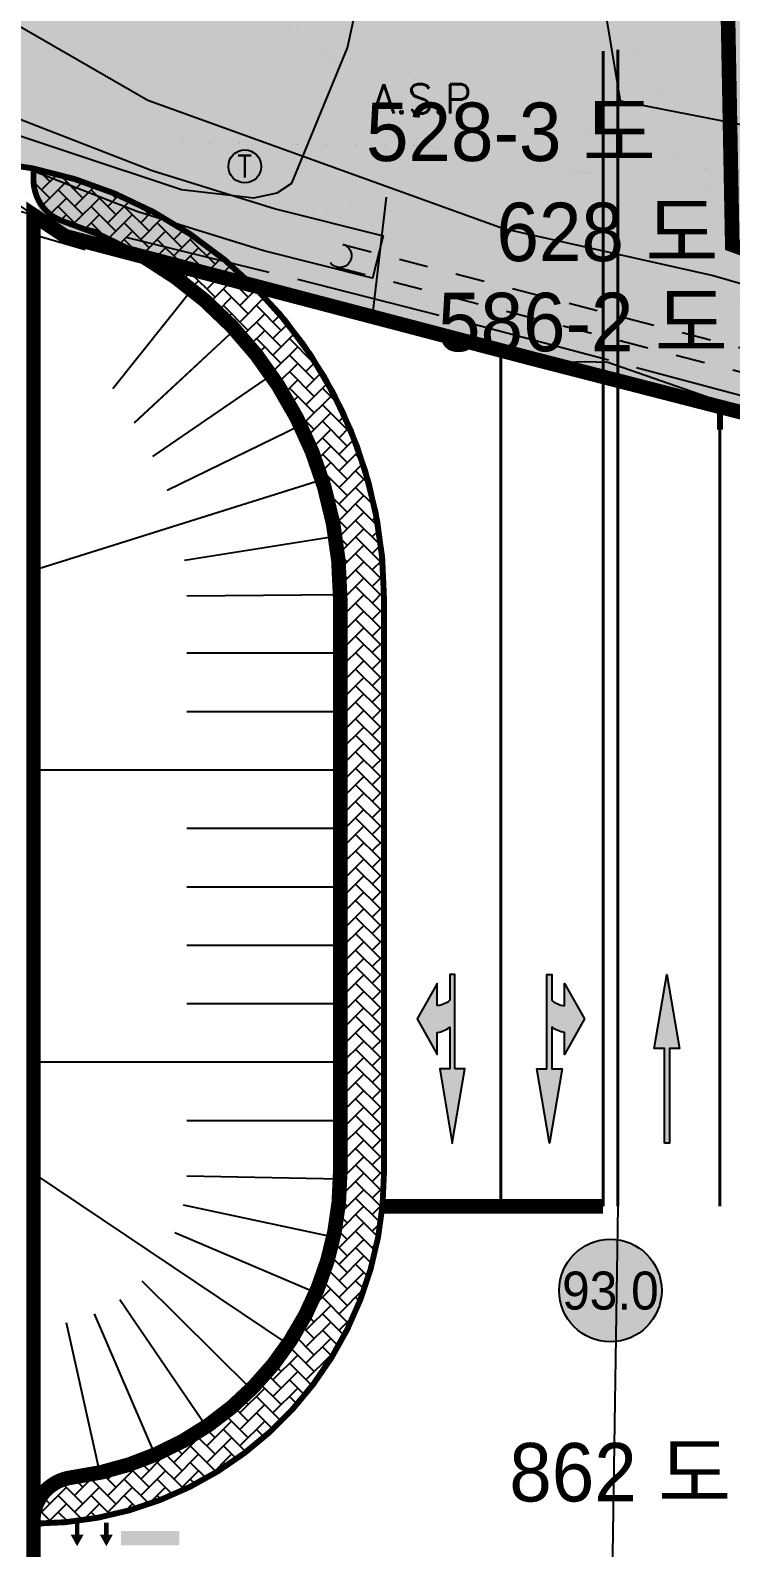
# Model space of a CAD drawing. Header units: millimetres. Extents: x 9 to 403, y 12 to 283.
# Drawn here: x 79.4 to 103.4, y 204.2 to 256.1 of the extents above; entities that cross this region are included whole.
import ezdxf
from ezdxf.enums import TextEntityAlignment as Align

# ---------------------------------------------------------------- set-up
doc = ezdxf.new("R2010")
doc.units = ezdxf.units.MM
for name, pattern in [('AD0023', [6, 5, -1]), ('CENTER', [2, 1.25, -0.25, 0.25, -0.25]), ('HIDDEN', [2, 1, -1]), ('PHANTOM2', [12.5, 10, -0.5, 0.5, -0.5, 0.5, -0.5])]:
    doc.linetypes.add(name, pattern=pattern)
for name, color, linetype in [('-0', 7, 'Continuous'), ('0_상수', 5, 'Continuous'), ('1-ROAD', 1, 'Continuous'), ('1-TEXT', 7, 'Continuous'), ('1-U형측구', 7, 'Continuous'), ('1-배수관', 134, 'HIDDEN'), ('1-비포장', 1, 'Continuous'), ('3-노면표시', 7, 'Continuous'), ('AD0023', 1, 'AD0023'), ('CAA002', 30, 'Continuous'), ('CE-SLOP-FILL', 1, 'Continuous'), ('DA001', 3, 'Continuous'), ('LSMD_CONT_LDREG_41500', 1, 'Continuous'), ('SITE_20200109$0$도로구역', 9, 'Continuous'), ('가구1', 5, 'Continuous'), ('건축계획', 7, 'Continuous'), ('도로레벨', 5, 'Continuous'), ('도로레벨1', 7, 'Continuous'), ('도로해치', 253, 'Continuous'), ('사업부지', 7, 'Continuous'), ('솔리드', 7, 'PHANTOM2'), ('체신주', 4, 'Continuous')]:
    doc.layers.add(name, color=color, linetype=linetype)
doc.styles.add('ghs', font='romans.shx', dxfattribs={"bigfont": 'ghs.shx'})
doc.styles.add('HY헤드라인', font='H2HDRM.TTF')

# ---------------------------------------------------------------- blocks, each defined once
blk = doc.blocks.new('NM직진')
at = {"layer": '3-노면표시'}
blk.add_hatch(color=256, dxfattribs=at).paths.add_polyline_path([(-0.1730768365396216, 1.819e-12), (-0.1730768365396216, 3.230767615360491), (-0.5192305096134078, 3.230767615360491), (-0.0865384182707203, 5.769227884570682), (0.3461536730719672, 3.230767615360491), (-1.819e-12, 3.230767615360491), (0, 0)])
blk.add_lwpolyline([(-0.1730768365396216, 1.819e-12), (-0.1730768365396216, 3.230767615360491), (-0.5192305096134078, 3.230767615360491), (-0.0865384182707203, 5.769227884570682), (0.3461536730719672, 3.230767615360491), (-1.819e-12, 3.230767615360491), (0, 0)], close=True, dxfattribs=at)
blk = doc.blocks.new('NM직우')
at = {"layer": '3-노면표시'}
h = blk.add_hatch(color=256, dxfattribs=at)
edge = h.paths.add_edge_path()
edge.add_line((0, 3.230767615358686), (0, 0))
edge.add_line((0, 0), (0.1730768365370636, 0))
edge.add_line((0.1730768365370636, 0), (0.1730768365370636, 0.8820304433823338))
edge.add_arc((0.6287692896893975, 0.3990399793935591), 0.664029668135456, 92.48451948285032, 133.334240361287, ccw=False)
edge.add_line((0.5999839641839912, 1.062445440028028), (0.5999839641839912, 0.7739840457995655))
edge.add_line((0.5999839641839912, 0.7739840457995655), (0.5999839641839912, 0.3124458150340388))
edge.add_line((0.5999839641839912, 0.3124458150340388), (1.292291310332274, 1.523983670793555))
edge.add_line((1.292291310332274, 1.523983670793555), (0.5999839641839912, 2.735521526553057))
edge.add_line((0.5999839641839912, 2.735521526553057), (0.5999839641839912, 1.985521901559081))
edge.add_arc((0.7518416335684556, 1.037743002152299), 0.9598674876833847, 99.1028341746057, 127.082419178465)
edge.add_line((0.1730768365370636, 1.803495510231002), (0.1730768365370636, 3.230767615358686))
edge.add_line((0.1730768365370636, 3.230767615358686), (0.5192305096112193, 3.230767615358686))
edge.add_line((0.5192305096112193, 3.230767615358686), (0.08653841826853181, 5.769227884569089))
edge.add_line((0.0865384182685318, 5.769227884569089), (-0.3461536730741557, 3.230767615358686))
edge.add_line((-0.3461536730741557, 3.230767615358686), (0, 3.230767615358686))
blk.add_lwpolyline([(0, 3.230767615358686), (0, 0), (0.1730768365370636, 0), (0.1730768365370636, 0.8820304433823338, -0.1801523798174008), (0.5999839641839912, 1.062445440028028), (0.5999839641839912, 0.7739840457995655), (0.5999839641839912, 0.3124458150340388), (1.292291310332274, 1.523983670793555), (0.5999839641839912, 2.735521526553057), (0.5999839641839912, 1.985521901559081, 0.1226941417341954), (0.1730768365370636, 1.803495510231002), (0.1730768365370636, 3.230767615358686), (0.5192305096112193, 3.230767615358686), (0.0865384182685318, 5.769227884569089), (-0.3461536730741557, 3.230767615358686)], format="xyb", close=True, dxfattribs=at)
blk = doc.blocks.new('사면')
at = {"layer": 'CE-SLOP-FILL', "color": 8}
for p, q in [((298589.950022138, 360323.0673195962), (298589.9492543051, 360323.065996706)), ((298591.5992151525, 360321.9391122602), (298588.8861707649, 360318.5429759872)), ((298593.0638120068, 360320.579831036), (298589.6184691921, 360317.3791501974)), ((298594.3117266634, 360319.0192547315), (298590.2424265203, 360316.2325876408)), ((298595.3156201062, 360317.291572079), (298590.7443732417, 360315.0703971222)), ((298596.0534992781, 360315.434632737), (298586.1731263772, 360312.3332136055)), ((298615.1735231939, 360314.5210822361), (298617.4698092385, 360314.5210759303)), ((298596.5091988984, 360313.4891180883), (298591.3411626378, 360312.6762530014)), ((298615.1735177018, 360312.5210822361), (298617.310812007, 360312.5210763669)), ((298596.6727356091, 360311.4976500025), (298591.4229309931, 360311.4563817474)), ((298615.1735122097, 360310.5210822361), (298617.3107953746, 360310.521076367)), ((298596.6731527019, 360309.4976510954), (298591.4231395395, 360309.497651087)), ((298615.1735067175, 360308.5210822361), (298617.3107787421, 360308.5210763671)), ((298596.6731527051, 360307.4976510954), (298591.4231395412, 360307.497651087)), ((298615.173504376, 360306.5210822361), (298619.4480229942, 360306.5210822361)), ((298596.6731527083, 360305.4976510954), (298586.1731263772, 360305.4976510786)), ((298615.173504376, 360304.5210822361), (298617.3107497987, 360304.5210822361)), ((298596.6731527115, 360303.4976510954), (298591.4231395443, 360303.497651087)), ((298615.173504376, 360302.5210822361), (298617.3107359124, 360302.5210822361)), ((298596.6731527147, 360301.4976510954), (298591.423139546, 360301.497651087)), ((298615.173504376, 360300.5210822361), (298617.310722026, 360300.5210822361)), ((298596.6731527179, 360299.4976510954), (298591.4231395476, 360299.497651087)), ((298615.3335396264, 360298.5304173237), (298617.3907308751, 360298.8937562486)), ((298615.8663006505, 360296.6058169545), (298619.4479043288, 360297.9756264268)), ((298596.6731527211, 360297.4976510954), (298591.4231395492, 360297.497651087)), ((298596.6731527243, 360295.4976510954), (298586.1731263772, 360295.4976510786)), ((298616.7538041018, 360294.8168903171), (298618.100843901, 360295.6534966736)), ((298617.9639475446, 360293.2283457827), (298618.7059025018, 360293.9143620367)), ((298596.6731527275, 360293.4976510954), (298591.4231395524, 360293.497651087)), ((298594.890214169, 360285.8532381332), (298586.1731263772, 360291.706702659)), ((298596.671072077, 360291.4976649028), (298591.4220992271, 360291.6021752018)), ((298619.3214001789, 360291.7773389806), (298619.3846096034, 360291.8050941359)), ((298596.4416356751, 360289.5139109293), (298591.3073810262, 360290.6103007644)), ((298595.8407716309, 360287.6094731407), (298591.0069490041, 360289.6580846386)), ((298593.6243464907, 360284.3087317685), (298589.8987364339, 360288.007721445)), ((298590.3395834499, 360282.0686947653), (298588.2563549136, 360286.8877203286)), ((298592.0889570779, 360283.0318213404), (298589.1310417276, 360287.3692724658)), ((298588.4395032812, 360281.4541898895), (298587.3063148292, 360286.5804969963)), ((298586.5816915248, 360280.8353887973), (298586.1731263772, 360281.2251206799))]:
    blk.add_line(p, q, dxfattribs=at)
at = {"layer": '가구1', "color": 8, "ltscale": 3, "flags": 128}
for points in [[(298589.9548041692, 360323.0645426968), (298587.2581263772, 360323.7710454965), (298586.1731263772, 360324.4960454963), (298586.1731263772, 360279.934958465)], [(298619.4478098827, 360291.1742687052), (298619.4481263777, 360313.9660454968), (298620.1751263776, 360315.2350454961), (298615.1735286818, 360316.5195574158)]]:
    blk.add_lwpolyline(points, dxfattribs=at)
at = {"layer": '가구1', "color": 8, "ltscale": 3}
for points in [[(298589.950022138, 360323.0673195962, -0.2673330665012207), (298596.6731526988, 360311.3915310408), (298596.6731527303, 360291.7066849021, -0.3781103823529844), (298587.4803326137, 360281.2883702798, 0.3525872652838262), (298586.1731525837, 360279.9349584642), (298586.1731525837, 360279.934958465)], [(298615.173528686, 360316.5210822361), (298615.173504376, 360307.6683904797), (298615.173504376, 360300.3566508733, 0.2213497797253906), (298618.91366314, 360292.3220664743, -0.2213497797352663), (298619.4479715349, 360291.174268703)]]:
    blk.add_lwpolyline(points, format="xyb", dxfattribs=at)

msp = doc.modelspace()

# ---------------------------------------------------------------- hatches: boundary and pattern name
at = {"layer": '도로레벨', "linetype": 'Continuous', "true_color": 0xffffff}
h = msp.add_hatch(color=7, dxfattribs=at)
edge = h.paths.add_edge_path()
edge.add_arc((99.30807127344531, 212.9739428298022), 1.755, 0, 360)
at = {"layer": '사업부지', "linetype": 'Continuous'}
h = msp.add_hatch(dxfattribs=at)
h.set_pattern_fill('AR-HBONE', color=8, scale=0.1, style=0)
h.set_pattern_definition([(45, (-264112.2288607929, -408044.1227390573), (0, 0.565685424949238), [1.200000000000001, -0.4000000000000004]), (135, (-264111.9460180674, -408043.8398963449), (0, 0.565685424949238), [1.2, -0.4])])
edge = h.paths.add_edge_path()
edge.add_line((91.55771947163964, 236.6792253132268), (91.55771947163964, 216.9943792342498))
edge.add_arc((79.55771945673848, 216.9943792342498), 12, 269.970969991689, 360, ccw=False)
edge.add_line((79.55163942534352, 204.9943807727947), (79.55163942534352, 205.0877338989927))
edge.add_arc((81.05163942534352, 205.0877338989927), 1.5, 97.15149721973648, 180, ccw=False)
edge.add_arc((79.55771945673848, 216.9943792342498), 10.50000000112099, 277.1514972189468, 359.999999994761)
edge.add_line((90.05771947163964, 216.9943792342498), (90.05771947163964, 236.6792253132268))
edge.add_arc((76.55771945673848, 236.6792253113641), 13.5, 0, 72.54239687939551)
edge.add_arc((81.05771945673848, 250.9883133328809), 1.499999998905589, 179.9999999281852, 252.54239674384002, ccw=False)
edge.add_line((79.55771945673848, 250.9883133347436), (79.55771945673848, 251.3761637683316))
edge.add_arc((76.55771945673848, 236.6792253132268), 15.00000000014669, 3.4684148886299226e-09, 78.46304096730063, ccw=False)
at = {"layer": '솔리드'}
h = msp.add_hatch(color=253, dxfattribs=at)
edge = h.paths.add_edge_path()
edge.add_line((64.08367423970128, 282.5870417121156), (55.60083212215329, 282.5870417093216))
edge.add_line((55.60083212215329, 282.5870417093216), (56.76612620312596, 276.1838504771991))
edge.add_line((56.76612620312596, 276.1838504771991), (56.96147021908189, 275.5762201573058))
edge.add_line((56.96147021908189, 275.5762201573058), (56.97315868992234, 273.8351623134046))
edge.add_line((56.97315868992234, 273.8351623134046), (56.70717270929242, 271.7933946808158))
edge.add_line((56.70717270929242, 271.7933946808158), (56.3130308713379, 270.1164889267935))
edge.add_line((56.3130308713379, 270.1164889267935), (55.93425292033578, 269.422347455035))
edge.add_line((55.93425292033578, 269.422347455035), (39.18300758559133, 267.3951009854032))
edge.add_line((39.18300758559133, 267.3951009854032), (25.72524774331475, 265.8147321732073))
edge.add_line((25.72524774331475, 265.8147321732073), (21.89082052070523, 264.7464956433802))
edge.add_line((21.89082052070523, 264.7464956433802), (15.47544749338056, 262.6152772528409))
edge.add_line((15.47544749338056, 262.6152772528409), (15.47544749338056, 253.874119225639))
edge.add_line((15.47544749338056, 253.874119225639), (24.71161598224069, 254.9066335267677))
edge.add_line((24.71161598224069, 254.9066335267677), (26.3011113728943, 255.0353532123669))
edge.add_line((26.3011113728943, 255.0353532123669), (32.15791005153085, 255.5096454180135))
edge.add_line((32.15791005153085, 255.5096454180135), (36.38042305666829, 255.5020278047128))
edge.add_line((36.38042305666829, 255.5020278047128), (46.55284182984258, 251.7336701785504))
edge.add_line((46.55284182984258, 251.7336701785504), (76.58325885493184, 251.6794938908248))
edge.add_arc((76.55619818229104, 236.6795182681932), 15.00000003118771, 78.46304093438943, 89.89663578860677, ccw=False)
edge.add_line((79.55619821209336, 251.3764567558943), (79.55619821209336, 250.8216539227693))
edge.add_arc((81.5561981971922, 250.8216539199753), 2, 180, 226.7599299931512)
edge.add_line((80.18608470518018, 249.3646745036646), (80.64101714152719, 249.0605974232136))
edge.add_line((80.64101714152719, 249.0605974232136), (96.55001732963945, 244.8925973751872))
edge.add_line((96.55001732963945, 244.8925973751872), (109.0789508696261, 241.6749126610636))
edge.add_arc((122.0561982120934, 242.4437113904684), 13.00000000283957, 109.50436407979521, 183.3903568226307, ccw=False)
edge.add_arc((86.21393503505612, 343.634645113471), 94.35116625476604, 289.5043640466723, 303.8787157517178)
edge.add_arc((42.12371973950292, 403.1508862615852), 168.3751109129444, 305.0453031663802, 307.8752507476966)
edge.add_arc((144.3445176358881, 264.355758964765), 5.999999991632645, 18.07421790772878, 78.9291071887377, ccw=False)
edge.add_arc((180.2132580753031, 276.0616085824846), 31.73053745405447, 198.0742180429171, 211.3369522482945)
edge.add_line((153.1114573653402, 259.559505520138), (156.1008899535599, 261.3797507628157))
edge.add_arc((180.2132581945124, 276.0616083058818), 28.23053742190248, 182.3087426959179, 211.336951702403, ccw=False)
edge.add_arc((158.0007661904755, 275.1660676167636), 5.999999997156491, 126.1506389510659, 182.3087428414468, ccw=False)
edge.add_arc((199.4916721757116, 218.3748101682692), 76.33308041939395, 122.73177354833709, 126.1512910509303, ccw=False)
edge.add_line((158.2178489144507, 282.5870417121156), (137.0631814028683, 282.5870417139782))
edge.add_line((137.0631814028683, 282.5870417139782), (133.6807665701571, 280.3583113921164))
edge.add_arc((86.21393507975961, 343.6346451497926), 79.10116627093758, 284.97397416578605, 306.87544963241874, ccw=False)
edge.add_arc((86.44776192564393, 360.9857282030686), 95.91831179850092, 277.1446857016844, 282.1599337332252, ccw=False)
edge.add_line((98.37763756770516, 265.812199292454), (97.44783203560735, 265.7022857784583))
edge.add_line((97.44783203560735, 265.7022857784583), (91.89151907224084, 267.6660974107041))
edge.add_line((91.89151907224084, 267.6660974107041), (90.01044330257798, 267.8985688236831))
edge.add_line((90.01044330257798, 267.8985688236831), (71.74873097497846, 268.1902366063847))
edge.add_line((71.74873097497846, 268.1902366063847), (68.85864921171094, 272.0771605127781))
edge.add_line((68.85864921171094, 272.0771605127781), (67.40558009106542, 274.7495277949898))
edge.add_line((67.40558009106542, 274.7495277949898), (65.53801833350087, 278.9409176322921))
edge.add_line((65.53801833350087, 278.9409176322921), (64.55770245451356, 281.8246044318481))
edge.add_line((64.55770245451356, 281.8246044318481), (64.08367423970128, 282.5870417055963))
at = {"layer": '솔리드', "linetype": 'Continuous'}
h = msp.add_hatch(dxfattribs=at)
h.set_pattern_fill('CROSS', color=8, scale=3, style=0)
h.set_pattern_definition([(0, (-296696.9569723642, -354727.4611663663), (0.75, 0.75), [0.375, -1.125]), (90, (-296696.7694723642, -354727.6486663663), (-0.7499999999999999, 0.75), [0.375, -1.125])])
edge = h.paths.add_edge_path()
edge.add_line((132.3701780035707, 236.8150489718361), (130.3788605334784, 236.0000489742202))
edge.add_line((130.3788605334784, 236.0000489742202), (127.8685123304102, 233.0523044947009))
edge.add_line((127.8685123304102, 233.0523044947009), (134.974273132052, 231.1980644519032))
edge.add_arc((135.3530137055867, 232.6494622533033), 1.49999999998355, 255.3748733595067, 345.3748733595068)
edge.add_line((136.8044115069869, 232.2707216797686), (137.7386382550548, 235.850836256676))
edge.add_line((137.7386382550548, 235.850836256676), (165.6133562654803, 228.5769609095702))
edge.add_line((165.6133562654803, 228.5769609095702), (164.6794301477574, 224.9979983987693))
edge.add_arc((166.1308279491576, 224.6192578253509), 1.499999999954156, 165.3748733638094, 255.3748733460374)
edge.add_line((165.7520873752736, 223.167860024009), (166.1309459355042, 223.0677668066752))
edge.add_line((166.1309459355042, 223.0677668066752), (164.6159836413652, 217.2621756010163))
edge.add_line((164.6159836413652, 217.2621756010163), (150.9728443079592, 220.8223369922895))
edge.add_arc((150.5941037344245, 219.3709391908893), 1.49999999998355, 75.37487335950675, 165.3748733595068)
edge.add_line((149.1427059330243, 219.7496797644241), (148.9154615867964, 218.8788410756212))
edge.add_line((148.9154615867964, 218.8788410756212), (226.3233443289727, 198.6793438202991))
edge.add_line((226.3233443289727, 198.6793438202991), (229.0411688208777, 197.971162234881))
edge.add_line((229.0411688208777, 197.971162234881), (223.6459461276035, 205.3510073214826))
edge.add_line((223.6459461276035, 205.3510073214826), (224.4532195183646, 205.9411849833383))
edge.add_line((224.4532195183646, 205.9411849833383), (229.6382601203594, 198.8488370702077))
edge.add_line((229.6382601203594, 198.8488370702077), (247.8255485755589, 194.1028135111379))
edge.add_line((247.8255485755589, 194.1028135111379), (240.705720973151, 166.8184292348275))
edge.add_line((240.705720973151, 166.8184292348275), (240.9413488888612, 166.7569424105865))
edge.add_line((240.9413488888612, 166.7569424105865), (232.0283216965116, 132.600713896955))
edge.add_line((232.0283216965116, 132.600713896955), (238.1725724348879, 130.9973789771726))
edge.add_line((238.1725724348879, 130.9973789771726), (235.6728849219588, 121.4181534165806))
edge.add_line((235.6728849219588, 121.4181534165806), (229.5286341835825, 123.0214883364212))
edge.add_line((229.5286341835825, 123.0214883364212), (226.2462162374367, 110.4427072974328))
edge.add_line((226.2462162374367, 110.4427072974328), (221.9843617183004, 111.5548331635479))
edge.add_line((221.9843617183004, 111.5548331635479), (220.4576315927051, 105.7041456418052))
edge.add_line((220.4576315927051, 105.7041456418052), (220.9693092478054, 104.5090782890735))
edge.add_line((220.9693092478054, 104.5090782890735), (204.2784179538802, 97.3627395495829))
edge.add_line((204.2784179538802, 97.3627395495829), (194.5517234001971, 95.46812370679675))
edge.add_line((194.5517234001971, 95.46812370679675), (192.6598351602523, 94.82560470657756))
edge.add_line((192.6598351602523, 94.82560470657756), (177.1782584211986, 98.865503464575))
edge.add_line((177.1782584211986, 98.865503464575), (178.4883340030873, 103.8859347604854))
edge.add_line((178.4883340030873, 103.8859347604854), (178.0534221823408, 103.9994244958331))
edge.add_arc((174.6447570654062, 90.93684429539701), 13.49999997674929, 75.37487353076725, 135.1861170693452)
edge.add_arc((152.6533314913476, 112.7858077935349), 17.50000009944609, 223.5788865521241, 315.1862383782775, ccw=False)
edge.add_line((139.9758775305316, 100.7221365218107), (113.9183488303178, 128.1054396786318))
edge.add_arc((135.2889154406229, 148.4413410053063), 29.5000000002327, 165.3748733599285, 223.5788823728236, ccw=False)
edge.add_line((106.7447586791903, 155.8899056180786), (116.409319440202, 192.9261336334572))
edge.add_arc((108.1847318988374, 195.0723302168013), 8.499999999995753, 345.3748733597984, 56.78516630010513)
edge.add_line((112.8408605458761, 202.1836216622438), (112.8408605458761, 201.7470489728554))
edge.add_line((112.8408605458761, 201.7470489728554), (114.5898605289484, 195.9540489731995))
edge.add_line((114.5898605289484, 195.9540489731995), (113.0298605265642, 188.105048973736))
edge.add_line((113.0298605265642, 188.105048973736), (109.1958605351473, 180.7730489732754))
edge.add_line((109.1958605351473, 180.7730489732754), (102.3668605240608, 170.0360489726705))
edge.add_line((102.3668605240608, 170.0360489726705), (99.3078605237032, 158.1610489726705))
edge.add_line((99.3078605237032, 158.1610489726705), (99.80486053252469, 145.6480489733918))
edge.add_line((99.80486053252469, 145.6480489733918), (102.6728605331817, 138.3410489724307))
edge.add_line((102.6728605331817, 138.3410489724307), (116.1458605232264, 124.1780489726049))
edge.add_line((116.1458605232264, 124.1780489726049), (117.9538605513598, 120.9130489711357))
edge.add_line((117.9538605513598, 120.9130489711357), (121.9418605271575, 113.7110489723096))
edge.add_line((121.9418605271575, 113.7110489723096), (132.1468605249619, 102.9990489724847))
edge.add_line((132.1468605249619, 102.9990489724847), (140.2478605355799, 96.50804897331966))
edge.add_line((140.2478605355799, 96.50804897331966), (147.2718605253111, 89.445048972481))
edge.add_line((147.2718605253111, 89.445048972481), (148.9418605270411, 79.60304897340814))
edge.add_line((148.9418605270411, 79.60304897340814), (151.8628605458151, 78.43204897326052))
edge.add_line((151.8628605458151, 78.43204897326052), (155.079860523584, 77.17604897233525))
edge.add_line((155.079860523584, 77.17604897233525), (155.0038605334784, 89.0780489730356))
edge.add_line((155.0038605334784, 89.0780489730356), (157.204860523584, 93.18504897381047))
edge.add_line((157.204860523584, 93.18504897381047), (166.4058605285908, 95.18304897441396))
edge.add_line((166.4058605285908, 95.18304897441396), (172.1738605352665, 103.5280489713592))
edge.add_line((172.1738605352665, 103.5280489713592), (173.4398605378891, 99.37804897378066))
edge.add_line((173.4398605378891, 99.37804897378066), (171.4838605376507, 92.82204897205213))
edge.add_line((171.4838605376507, 92.82204897205213), (178.411860525849, 88.61604897361815))
edge.add_line((178.411860525849, 88.61604897361815), (177.7508605273987, 84.92604897233525))
edge.add_line((177.7508605273987, 84.92604897233525), (177.9468605371738, 84.77704897305796))
edge.add_line((177.9468605371738, 84.77704897305796), (234.2218605282332, 108.8610489719255))
edge.add_line((234.2218605282332, 108.8610489719255), (242.6848605426575, 130.4990489740563))
edge.add_line((242.6848605426575, 130.4990489740563), (242.0418605508829, 143.3690489732368))
edge.add_line((242.0418605508829, 143.3690489732368), (251.7628605368162, 199.0430489728866))
edge.add_line((251.7628605368162, 199.0430489728866), (243.9418605270411, 196.5350489734379))
edge.add_line((243.9418605270411, 196.5350489734379), (242.5778605345484, 198.0860489723678))
edge.add_line((242.5778605345484, 198.0860489723678), (236.8838605434947, 201.1860489731595))
edge.add_line((236.8838605434947, 201.1860489731595), (229.373860523462, 203.926048972277))
edge.add_line((229.373860523462, 203.926048972277), (222.2438605282304, 210.4660489733038))
edge.add_line((222.2438605282304, 210.4660489733038), (207.3038605447008, 214.586048973532))
edge.add_line((207.3038605447008, 214.586048973532), (186.9438605308613, 217.5960489722607))
edge.add_line((186.9438605308613, 217.5960489722607), (175.1138605328823, 216.7560489714784))
edge.add_line((175.1138605328823, 216.7560489714784), (174.083860531632, 221.3560489720954))
edge.add_line((174.083860531632, 221.3560489720954), (165.9438605460535, 233.1160489726868))
edge.add_line((165.9438605460535, 233.1160489726868), (146.7638605239416, 242.7060489735273))
edge.add_line((146.7638605239416, 242.7060489735273), (136.0351794930256, 238.3150489718361))
edge.add_line((136.0351794930256, 238.3150489718361), (128.6748605372931, 238.3150489718361))
edge.add_line((128.6748605372931, 238.3150489718361), (124.4078605326439, 239.4690489728642))
edge.add_line((124.4078605326439, 239.4690489728642), (120.9908605369354, 238.6160489736764))
edge.add_line((120.9908605369354, 238.6160489736764), (113.5678605439688, 240.5220489731697))
edge.add_line((113.5678605439688, 240.5220489731697), (112.8408605458761, 239.2530489728493))
edge.add_line((112.8408605458761, 239.2530489728493), (112.8408605458761, 217.6445579553662))
edge.add_line((112.8408605458761, 217.6445579553662), (112.8408605458761, 217.0930030537826))
edge.add_line((112.8408605458761, 217.0930030537826), (113.3326932515564, 217.0930030537826))
edge.add_line((113.3326932515564, 217.0930030537826), (113.3326932515564, 239.1193047032981))
edge.add_line((113.3326932515564, 239.1193047032981), (113.8104551131336, 239.9435385172079))
edge.add_line((113.8104551131336, 239.9435385172079), (120.9180834068765, 238.1185163513697))
edge.add_line((120.9180834068765, 238.1185163513697), (128.6650712146155, 237.8150489718361))
edge.add_line((128.6650712146155, 237.8150489718361), (135.6054998450644, 237.8150489718361))
edge.add_line((135.6054998450644, 237.8150489718361), (146.7514598613569, 242.3768200206511))
edge.add_line((146.7514598613569, 242.3768200206511), (165.7408792984869, 232.8821293856423))
edge.add_line((165.7408792984869, 232.8821293856423), (173.3442575383314, 221.8897963866881))
edge.add_line((173.3442575383314, 221.8897963866881), (172.5218308707198, 221.32092524452))
edge.add_line((172.5218308707198, 221.32092524452), (165.0643205245223, 232.1023745533718))
edge.add_line((165.0643205245223, 232.1023745533718), (146.7101947415584, 241.2794189998355))
edge.add_line((146.7101947415584, 241.2794189998355), (135.8022185856906, 236.8150489718361))
edge.add_line((135.8022185856906, 236.8150489718361), (132.3701780035707, 236.8150489718361))

# ---------------------------------------------------------------- linework, layer by layer
at = {"color": 8}
for p, q in [((78.33613579232122, 250.6026814363255), (79.558138268775, 249.7856813024088)), ((79.558138268775, 249.7856813024088), (79.558138268775, 205.0432989976658))]:
    msp.add_line(p, q, dxfattribs=at)
at = {"color": 8, "linetype": 'ByBlock', "flags": 128}
msp.add_lwpolyline([(99.55807124335195, 244.118500841531), (99.55807124335195, 215.8604329626365), (99.28376581031705, 198.0001919676839)], dxfattribs=at)
at = {"color": 8, "linetype": 'Continuous'}
for points in [[(81.05163942534352, 204.224365137267), (80.82663943130399, 204.6243651376395), (81.27663943428422, 204.6243651376395), (80.82663943130399, 204.6243651376395)], [(81.05163942534352, 204.2241505735843), (80.82663943130399, 204.6241505720942), (81.27663943428422, 204.6241505720942), (80.82663943130399, 204.6241505720942)], [(81.12663942832376, 204.6243651376395), (81.12663942832376, 205.0243651380121), (80.97663945216561, 204.6243651376395), (80.97663945216561, 205.0243651380121)], [(81.12663942832376, 204.6241505720942), (81.12663942832376, 205.0241505733981), (80.97663945216561, 204.6241505720942), (80.97663945216561, 205.0241505733981)], [(82.05163942534352, 204.224365137267), (81.82663943130399, 204.6243651376395), (82.27663943428422, 204.6243651376395), (81.82663943130399, 204.6243651376395)], [(82.05163942534352, 204.2241505735843), (81.82663943130399, 204.6241505720942), (82.27663943428422, 204.6241505720942), (81.82663943130399, 204.6241505720942)], [(82.12663942832376, 204.6243651376395), (82.12663942832376, 205.0243651380121), (81.97663943726445, 204.6243651376395), (81.97663943726445, 205.0243651380121)], [(82.12663942832376, 204.6241505720942), (82.12663942832376, 205.0241505733981), (81.97663943726445, 204.6241505720942), (81.97663943726445, 205.0241505733981)], [(82.55163942534352, 204.7493651367082), (84.55163942534352, 204.7493651367082), (82.55163942534352, 204.2493651385709), (84.55163942534352, 204.2493651385709)], [(82.55163942534352, 204.7491505720942), (84.55163942534352, 204.7491505720942), (82.55163942534352, 204.2491505730255), (84.55163942534352, 204.2491505730255)]]:
    msp.add_solid(points, dxfattribs=at)
at = {"layer": '0_상수', "const_width": 0.5, "elevation": 85.90268173765944, "flags": 128}
msp.add_lwpolyline([(103.206769218851, 263.2357207372958), (103.4809559907379, 248.7658162301346), (129.2063374981016, 239.5314085751712), (129.3543761221889, 236.5851180539872), (122.9194049579754, 229.9269173600302), (120.5845941676024, 220.3680639609635), (124.7780604938242, 196.9712959775758), (139.5290909883414, 192.8042624591441), (138.8227666940737, 190.0975082351766)], dxfattribs=at)
at = {"layer": '1-ROAD', "elevation": 85.90268173765944}
for points in [[(133.5581181098322, 240.4927459764118), (132.2116933215956, 242.7027397793541), (131.744693299065, 246.4927397803227), (127.4446933020453, 247.6477397805835), (116.9956933159928, 249.5267397812391), (105.4916933227877, 252.5467397798608), (99.65469331038992, 253.6807397804047), (99.04769331706564, 257.3307397798459)], [(79.02669330431024, 256.2777397804717), (83.47169331205885, 253.7147397813211), (95.64869329823057, 249.3237397805611), (102.8256932993035, 247.7167397807176), (106.7696933050255, 246.5707397791381), (110.7566933382849, 245.3757397807027), (113.0976933140854, 244.5507397814478), (115.3716933180193, 242.4747397801663), (116.4394293625454, 239.783311448508)]]:
    msp.add_lwpolyline(points, dxfattribs=at)
at = {"layer": '1-U형측구', "elevation": 85.90268173765944}
msp.add_lwpolyline([(77.12069330109159, 253.8347397805015), (83.62469332409898, 251.3107397812242), (87.84769329918424, 249.9987397813062), (91.52669330431024, 249.0747397788624), (91.16130833817522, 247.6199223282571), (87.44217433525125, 248.5540021941821), (83.13025111449758, 249.893628821225), (76.57802010072271, 252.4363457714031)], dxfattribs=at)
at = {"layer": '1-배수관'}
for p, q in [((90.14718120289842, 248.7779118106524), (107.6201812375883, 244.2429118105034)), ((89.94620539737741, 248.0035677491511), (107.419205402265, 243.4685677490021))]:
    msp.add_line(p, q, dxfattribs=at)
msp.add_circle((90.04669330013792, 248.3907397812987), 0.4000000000132014, dxfattribs=at)
at = {"layer": '1-비포장', "elevation": 85.90268173765944}
msp.add_lwpolyline([(91.63069332135717, 250.39973977998), (91.15255336953203, 246.3052608766417)], dxfattribs=at)
at = {"layer": 'AD0023', "color": 8, "elevation": 85.90268173765944, "flags": 128}
msp.add_lwpolyline([(71.5264512945513, 253.0540451011444), (77.18203688157598, 250.380851909035), (88.53693688405554, 247.6090519097457), (94.8647368897299, 245.9969519111152), (107.0060368825297, 242.7530519100661), (111.7322368819813, 240.8072519092644), (112.4883368809323, 240.114851911069), (112.6817369063, 239.5332519099871), (112.6810243923763, 238.9892119127149)], dxfattribs=at)
at = {"layer": 'CAA002', "color": 8, "flags": 128}
for points, elevation in [([(76.8173418541054, 253.2485347776498), (84.62938760710756, 250.6631133486341), (87.09948273492853, 250.3773247715841), (87.89439967764417, 250.5439362372096), (88.40725066257517, 250.8771591684605), (90.308503945599, 255.5109951118762), (90.51417772961656, 256.4533932679157), (90.44812207413713, 257.3025291166092), (89.54658948374788, 259.9238453623663), (88.28528018785516, 262.6615963061164), (87.12991542113821, 264.4543419801454), (86.17756046844522, 265.4381168591614), (85.00429644180338, 266.0524937012057), (83.2038618077139, 266.5856021162878), (79.15756653739015, 267.27359522272)], 85.90268173765944), ([(79.55760956300298, 244.1975425262759), (79.55769327772657, 244.1974869514639)], 85.90268173765944), ([(79.55769324559594, 244.1991624093904), (79.55771945673848, 244.199145013216)], 91)]:
    msp.add_lwpolyline(points, dxfattribs=dict(at, elevation=elevation))
at = {"layer": 'DA001', "color": 8, "elevation": 85.90268173765944, "flags": 128}
for points in [[(79.55760956300298, 249.114852950425), (81.3263534356455, 248.6021308121095)], [(97.51952216518919, 244.598015758657), (97.83333689464132, 244.7514519090588), (98.42303687823812, 244.7685519107441), (99.2222369064192, 244.7489519105117), (105.2239730556111, 242.6637367489571)], [(79.55769327772657, 228.1008916408579), (79.55760956300298, 228.1011479156847)], [(79.55760956300298, 226.3533404902379), (79.55769327772657, 226.3530577742318)]]:
    msp.add_lwpolyline(points, dxfattribs=at)
at = {"layer": 'DA001', "color": 8, "flags": 128}
for points in [[(79.55769324559594, 249.1164945892348), (79.55771945673848, 249.1164869924365)], [(79.55771945673848, 228.1025480904906), (79.55769324559594, 228.1026283006473)]]:
    msp.add_lwpolyline(points, dxfattribs=at)
at = {"layer": 'LSMD_CONT_LDREG_41500', "color": 7, "linetype": 'Continuous', "const_width": 0.00026, "elevation": 85.90268173765944, "flags": 128}
for points in [[(138.6111205709248, 282.5870417137454), (139.2320772558531, 272.2875043509235), (140.4610772561363, 265.3765043504942), (124.9590772558084, 255.5635043495973), (104.2040772559202, 250.843504350673), (102.3590772553079, 251.4525043498548), (98.02107725572648, 259.5755043494688), (89.97607725580099, 267.396504349989), (119.4200772559933, 272.7305043507191), (135.2540772557339, 282.3235043491992), (135.5554240493301, 282.5870417137454)], [(79.5570772560394, 197.9015043508667), (79.5570772560394, 249.7815043498236), (80.64707725583219, 249.0615043510739), (96.55707725615582, 244.8915043492276), (113.5670772558159, 240.5215043501636), (112.8370772553689, 239.2615043500961), (112.8370772553689, 203.7115043495256)]]:
    msp.add_lwpolyline(points, dxfattribs=at)
for points in [[(79.4330772553302, 267.1975043509561), (85.54607725609901, 266.593504350673), (89.97607725580099, 267.396504349989), (98.02107725572648, 259.5755043494688), (102.3590772553079, 251.4525043498548), (89.36707725562962, 255.4645043501338), (79.39607725572648, 263.5155043509263), (79.4330772553302, 267.1975043509561)], [(60.17507725582334, 262.551504349493), (67.28907725588294, 264.6465043500472), (79.39607725572648, 263.5155043509263), (89.36707725562962, 255.4645043501338), (92.94607725554022, 252.1605043504793), (83.1590772559947, 252.2725043502693), (78.74807725573999, 253.4885043501678), (69.16607725527945, 260.2965043503615), (60.17507725582334, 262.551504349493)], [(49.22707725602311, 257.8685043511038), (60.17507725582334, 262.551504349493), (69.16607725527945, 260.2965043503615), (78.74807725573999, 253.4885043501678), (83.1590772559947, 252.2725043502693), (92.94607725554022, 252.1605043504793), (102.7550772558978, 250.5225043500947), (127.74807725574, 241.4905043505538), (132.3600772554136, 241.1895043495866), (144.9720772560767, 247.4965043496164), (145.3020772562094, 245.7175043504509), (128.6730772554373, 238.3165043500309), (124.406077255503, 239.470504351059), (114.4970772554597, 242.1515043508667), (111.2590772557386, 244.3005043492127), (101.7160772559663, 247.562504349317), (91.2400772553018, 250.0535043496462), (81.13507725578609, 249.779504349554), (76.91207725555512, 251.5695043504644), (68.53507725615862, 257.9665043502288), (60.13907725551041, 260.7325043492425), (57.28107725550296, 259.2095043510022), (49.22707725602311, 257.8685043511038)], [(102.3590772553079, 251.4525043498548), (104.2040772559202, 250.843504350673), (109.9730772553092, 248.9395043496448), (117.12807725557, 247.0375043508071), (127.3480772553092, 246.3905043508681), (132.371077255354, 248.4445043505226), (141.7590772556222, 255.510504350165), (142.3390772556967, 256.7455043495689), (143.9020772557786, 253.2675043494497), (144.9720772560767, 247.4965043496164), (132.3600772554136, 241.1895043495866), (127.74807725574, 241.4905043505538), (102.7550772558978, 250.5225043500947), (102.3590772553079, 251.4525043498548)], [(92.94607725554022, 252.1605043504793), (89.36707725562962, 255.4645043501338), (102.3590772553079, 251.4525043498548), (102.7550772558978, 250.5225043500947), (92.94607725554022, 252.1605043504793)], [(78.3420772552571, 250.6015043500635), (77.1250772560096, 251.4135043509128), (76.91207725555512, 251.5695043504644), (81.13507725578609, 249.779504349554), (91.2400772553018, 250.0535043496462), (101.7160772559663, 247.562504349317), (111.2590772557386, 244.3005043492127), (114.4970772554597, 242.1515043508667), (113.5660772557102, 240.5235043502586), (96.5580772553302, 244.8915043492276), (80.6490772552869, 249.0595043507461), (78.3420772552571, 250.6015043500635)], [(79.56407725532415, 249.7845043502572), (79.56407725532415, 181.3515043501217), (68.17707725626758, 188.2115043495838), (48.82207725570413, 193.2705043498833), (46.56107725576373, 194.4655043500649), (46.55407725554767, 218.1915043500891), (46.63507725578609, 250.1585043501515), (78.3420772552571, 250.6015043500635), (79.56407725532415, 249.7845043502572)]]:
    msp.add_lwpolyline(points, close=True, dxfattribs=at)
at = {"layer": 'SITE_20200109$0$도로구역', "color": 8}
msp.add_line((79.55553031224633, 244.1732733088835), (79.55553648132707, 244.1786854460194), dxfattribs=at)
at = {"layer": '가구1', "color": 8, "linetype": 'CENTER', "ltscale": 3, "const_width": 0.5, "flags": 128}
msp.add_lwpolyline([(277.7982979293528, 49.07416832887668), (260.6676932449999, 44.66173985016633), (256.9106932457152, 43.10773984876562), (250.180693256444, 49.86773984947342), (211.2056932475033, 45.89973985006202), (194.44569325704, 55.69073984840054), (187.7306932534638, 63.17773984906364), (180.837693246788, 68.56373984900404), (173.6886932726565, 71.6707398497789), (162.4936932500067, 74.1837398491158), (155.0716932590666, 77.17673984889973), (151.8546932514372, 78.4327398498832), (148.9336932476225, 79.60373984997261), (147.2636932607355, 89.44573985015143), (140.2396932568016, 96.50873984930206), (132.1386932607355, 102.9997398496895), (121.9336932625237, 113.7117398490487), (117.94569325704, 120.9137398486315), (116.1376932736101, 124.1787398482962), (102.6646932538214, 138.3417398498683), (99.79669325310613, 145.6487398508294), (99.2996932591858, 158.1617398501663), (102.3586932446423, 170.0367398501663), (109.1876932557287, 180.7737398508294), (113.0216932620468, 188.1057398493691), (114.5816932495298, 195.954739849764), (112.8326932515564, 201.7477398484303), (112.832267793602, 208.6146862252905), (112.8326932515564, 239.2537398503451), (113.5596932496491, 240.5227398497342), (96.55169324833776, 244.8907398485868), (80.64269325394059, 249.0587398500471), (79.55769324559594, 249.7837398496746), (79.55769324559594, 181.3507398485496), (71.33169324952985, 181.7377398486539), (40.32569325227166, 59.81273984884012), (39.33634852129842, 57.73170948562313), (30.83853483456994, 39.8570417340203)], dxfattribs=at)
at = {"layer": '가구1', "color": 8, "linetype": 'CENTER', "ltscale": 3, "const_width": 0.5}
msp.add_lwpolyline([(79.55771945673848, 205.2226528178259), (79.55771945673848, 205.2226528178259, -0.3525872652838262), (80.8648995037737, 206.5760646320238, 0.3781103823529844), (90.0577196057501, 216.9943792556702), (90.05771957594777, 236.6792253942518, 0.2673330665012207), (83.33458902198697, 248.3550139495461)], format="xyb", dxfattribs=at)
at = {"layer": '건축계획', "color": 8, "linetype": 'ByBlock', "const_width": 0.2, "flags": 128}
msp.add_lwpolyline([(103.0577194716396, 243.220074682246), (103.0577194716396, 242.443632968451)], dxfattribs=at)
msp.add_lwpolyline([(103.0734263237181, 243.2160408419846, 0.0101664132382677), (103.0577194716396, 242.443632968451)], format="xyb", dxfattribs=at)
at = {"layer": '도로레벨', "color": 7, "linetype": 'Continuous'}
msp.add_circle((99.30807127344531, 212.9739428298022, -16.504), 1.755, dxfattribs=at)
at = {"layer": '도로해치', "color": 8, "flags": 128}
for points in [[(79.55769324559594, 197.9994387232988), (79.55769324559594, 205.0893602582915), (79.55163942534352, 205.0877338989927, -0.3781103823446915), (80.8648994292679, 206.5760645668312, 0.3781103823529844), (90.05771947163964, 216.9943792342498), (90.05771947163964, 236.6792253132268, 0.2672132079653882), (83.33981283265973, 248.3519803208588), (96.55151219922925, 244.8906462963029), (108.558095562047, 241.8071117203041), (108.5580712433519, 232.9560848322986), (108.5580712433519, 225.6443452264472, 0.2213497797253906), (112.29823000986, 217.6097608271344, -0.2213497797149131), (112.8325384135904, 216.4619630554049), (112.8325384135904, 215.385556758131), (112.8325122024479, 215.38556070787), (112.8325122024479, 203.915958275768)], [(79.55771945673848, 197.9995908315583, -1.04096640557e-05), (79.55771945673848, 197.9996532897754), (79.55771945673848, 197.9996532897754), (79.55771945673848, 197.9996532897754), (79.55769324559594, 197.9996532897754), (79.55769324559594, 205.0895748219742), (79.55163942534352, 205.0879484636067, -0.3781103823446915), (80.8648994292679, 206.5762791314452, 0.3781103823529844), (90.05771947163964, 216.9945937988638), (90.05771947163964, 236.6794398797034, 0.2672132079653882), (83.33981283265973, 248.3521948873355), (96.55151219922925, 244.8908608599855), (108.558095562047, 241.8073262867807), (108.5580712433519, 232.956299397844), (108.5580712433519, 225.6445597901298, 0.2213497797253906), (112.29823000986, 217.6099753936111, -0.2213497797149131), (112.8325384135904, 216.4621776200189), (112.8325384135904, 215.385771322745), (112.8325122024479, 215.3857752734153), (112.8325122024479, 203.9161728413134), (112.8325384135904, 203.9162102218075)]]:
    msp.add_lwpolyline(points, format="xyb", dxfattribs=at)
at = {"layer": '사업부지', "color": 8, "linetype": 'Continuous', "ltscale": 10, "flags": 128}
for points, const_width in [([(99.05807124335195, 255.3933472733303), (99.05807124335195, 215.8604329626365)], 0.1), ([(99.55807124335195, 255.447481567721), (99.55807124335195, 215.8604329626365)], 0.1), ([(95.55807124335195, 245.1484994876488), (95.55807124335195, 215.8606475263192)], 0.1), ([(95.55807124335195, 245.1482849230348), (95.55807124335195, 215.8604329626365)], 0.1), ([(99.05807124335195, 244.2472656143187), (99.05807124335195, 215.8606475263192)], 0.1), ([(99.55807124335195, 244.1188554537772), (99.55807124335195, 215.8606475263192)], 0.1), ([(103.0580712433519, 243.2223470897703), (103.0580712433519, 215.8606475263192)], 0.1), ([(103.0580712433519, 243.222132524225), (103.0580712433519, 215.8604329626365)], 0.1), ([(91.50430371124173, 215.8606475263192), (99.05807124335195, 215.8606475263192)], 0.5), ([(91.50430371124173, 215.8604329626365), (99.05807124335195, 215.8604329626365)], 0.5)]:
    msp.add_lwpolyline(points, dxfattribs=dict(at, const_width=const_width))
at = {"layer": '사업부지', "color": 8, "linetype": 'Continuous', "ltscale": 10, "const_width": 0.2, "flags": 128}
for points in [[(76.58478012937928, 251.6792009032621, -0.4136852683902216), (91.55771947163964, 236.6792253132268), (91.55771947163964, 216.9943792342498, -0.414361970116104), (79.55163942534352, 204.9943807727947), (79.90634241957093, 204.9994443848087), (79.55771945673848, 204.9994443848087)], [(79.55163942534352, 204.9943807727947), (79.55163942534352, 205.0877338989927, -0.3781103823446915), (80.8648994292679, 206.5760645668312, 0.3781103823529844), (90.05771947163964, 216.9943792342498), (90.05771947163964, 236.6792253132268, 0.3275382217034319), (80.60771945375825, 249.5574045318468, -0.3275382217089189), (79.55771945673848, 250.9883133347436), (79.55771945673848, 251.3761637683316)], [(79.55163942534352, 204.9945953392713), (79.55163942534352, 205.0879484636067, -0.3781103823446915), (80.8648994292679, 206.5762791314452, 0.3781103823529844), (90.05771947163964, 216.9945937988638), (90.05771947163964, 236.6794398778408, 0.2672233492165714), (83.33937089402104, 248.3524516576259, 0.2672233492165714)], [(87.07619600254918, 247.373440588574, -0.201063697701098), (91.55771947163964, 236.6794398797034), (91.55771947163964, 216.9945937988638, -0.4143619701161039), (79.55163942534352, 204.9945953392713), (79.55163942534352, 205.0879484636067, -0.3781103823446915), (80.8648994292679, 206.5762791314452, 0.3781103823529844), (90.05771947163964, 216.9945937988638), (90.05771947163964, 236.6794398778408, 0.2672233492165714), (83.33937089402104, 248.3524516576259, 0.2672233492165714)], [(87.07619600254918, 247.373440588574, -0.2010636977011209), (91.55771947163964, 236.6794398797034), (91.55771947163964, 216.9945937988638, -0.414361970116104), (79.55163942534352, 204.9945953392713), (79.90634241957093, 204.9996589494227), (79.55771945673848, 204.9996589494227)]]:
    msp.add_lwpolyline(points, format="xyb", dxfattribs=at)
msp.add_lwpolyline([(91.55771947163964, 236.6792253132268), (91.55771947163964, 216.9943792342498, -0.4143619701161039), (79.55163942534352, 204.9943807727947), (79.55163942534352, 205.0877338989927, -0.3781103823446915), (80.8648994292679, 206.5760645668312, 0.3781103823529844), (90.05771947163964, 216.9943792342498), (90.05771947163964, 236.6792253132268, 0.3275382217034319), (80.60771945375825, 249.5574045318468, -0.3275382217089189), (79.55771945673848, 250.9883133347436), (79.55771945673848, 251.3761637683316, -0.3563939586745206)], format="xyb", close=True, dxfattribs=at)
at = {"layer": '사업부지', "color": 8, "linetype": 'PHANTOM2', "ltscale": 10, "flags": 128}
for points, const_width in [([(15.47544752551119, 161.1913849082599), (25.10418932629625, 162.6551799080158), (32.17832747591535, 181.2873506811271), (37.48985259724657, 185.0269410894076), (41.44169438375036, 186.264020239451), (48.87228578818838, 186.8599978522221), (48.81560987723867, 188.5676380353804), (56.51739426446954, 191.2585495239879), (68.1706096876959, 188.2126380386586), (79.55760956300298, 181.3526381146918), (79.55760956300298, 249.7856373810033)], 0.5), ([(277.7982978720764, 49.07416831094872), (260.6676932771305, 44.66173985086482), (256.9106932778458, 43.10773984946411), (250.1806932587723, 49.86773985017192), (211.2056932647328, 45.89973985076051), (194.4456932593683, 55.69073985003035), (187.7306932557921, 63.17773985069346), (180.8376932640175, 68.56373985063385), (173.6886932749848, 71.67073984954607), (162.4936932672362, 74.18373985167693), (155.0716932613949, 77.1767398486669), (151.8546932537655, 78.43273985151302), (148.933693264852, 79.6037398506711), (147.2636932630638, 89.44573985084992), (140.2396932591299, 96.50873984906923), (132.1386932630638, 102.999739850388), (121.933693264852, 113.7117398506786), (117.9456932593683, 120.91373984933), (116.1376932610373, 124.1787398489947), (102.6646932561497, 138.3417398505668), (99.79669325543443, 145.6487398515279), (99.29969327641527, 158.1617398499335), (102.3586932618717, 170.0367398508648), (109.187693258057, 180.7737398515279), (113.0216932643751, 188.1057398500676), (114.5816932667593, 195.9547398495312), (112.8326932538847, 201.7477398491288), (112.8322677959303, 208.6146862278516), (112.8326932538847, 239.2537398510436), (113.5596932668785, 240.522739851364), (96.55169326556722, 244.890739848354), (80.6426932562689, 249.0587398507456), (79.55769327772657, 249.7837398503731), (79.55769327772657, 181.3507398511107), (71.33169326675932, 181.737739851215), (40.32569325459997, 59.81273984953862), (39.33634853852789, 57.73170948725294), (30.83843282354871, 39.85682714030247)], 0.3)]:
    msp.add_lwpolyline(points, dxfattribs=dict(at, const_width=const_width))
at = {"layer": '체신주', "linetype": 'Continuous'}
msp.add_circle((86.79169330490629, 251.4497397779311), 0.5625, dxfattribs=at)

# ---------------------------------------------------------------- block references
at = {"layer": '-0', "color": 8, "linetype": 'ByBlock'}
for p in [(-298506.6154331092, -360074.7120910821), (-298506.6154331092, -360074.7123056457)]:
    msp.add_blockref('사면', p, dxfattribs=at)
at = {"layer": '건축계획', "color": 8, "linetype": 'ByBlock', "rotation": 180}
for p in [(93.98272921401883, 223.7927822645112), (93.98272921401883, 223.7925676980345)]:
    msp.add_blockref('NM직우', p, dxfattribs=at)
at = {"layer": '건축계획', "color": 8, "linetype": 'ByBlock', "xscale": -1, "rotation": 180}
for p in [(97.13341330248738, 223.7927822645112), (97.13341330248738, 223.7925676980345)]:
    msp.add_blockref('NM직우', p, dxfattribs=at)
at = {"layer": '건축계획', "color": 8, "linetype": 'ByBlock'}
for p in [(101.3279900427523, 218.0235543798013), (101.3279900427523, 218.0233398133247)]:
    msp.add_blockref('NM직진', p, dxfattribs=at)

# ---------------------------------------------------------------- texts
at = {"layer": '1-TEXT', "linetype": 'Continuous', "style": 'ghs'}
msp.add_text('A.S.P', height=0.9999999999999998, dxfattribs=at).set_placement((92.86266157520811, 253.2604469000186), align=Align.CENTER)
at = {"layer": 'LSMD_CONT_LDREG_41500', "color": 7, "style": 'HY헤드라인'}
for s, p in [('528-3 도', (95.90478936525403, 252.6472573135221, 85.90268173765944)), ('628 도', (99.20771179238443, 249.2217330981335, 85.90268173765944)), ('586-2 도', (98.36905096553608, 246.1365240386045, 85.90268173765944)), ('862 도', (99.64690493903697, 206.7699703797522, 171.8053634753189))]:
    msp.add_text(s, height=2, dxfattribs=at).set_placement(p, align=Align.MIDDLE)
at = {"layer": '도로레벨1', "color": 5, "linetype": 'Continuous', "style": 'HY헤드라인'}
msp.add_text('93.0', height=1.3, dxfattribs=at).set_placement((99.30807127344531, 212.9739428298022), align=Align.MIDDLE_CENTER)
at = {"layer": '체신주', "linetype": 'Continuous', "style": 'ghs'}
msp.add_text('T', height=0.7499999999999999, dxfattribs=at).set_placement((86.7892942477564, 251.0721402256573), align=Align.CENTER)

doc.saveas('drawing.dxf')
